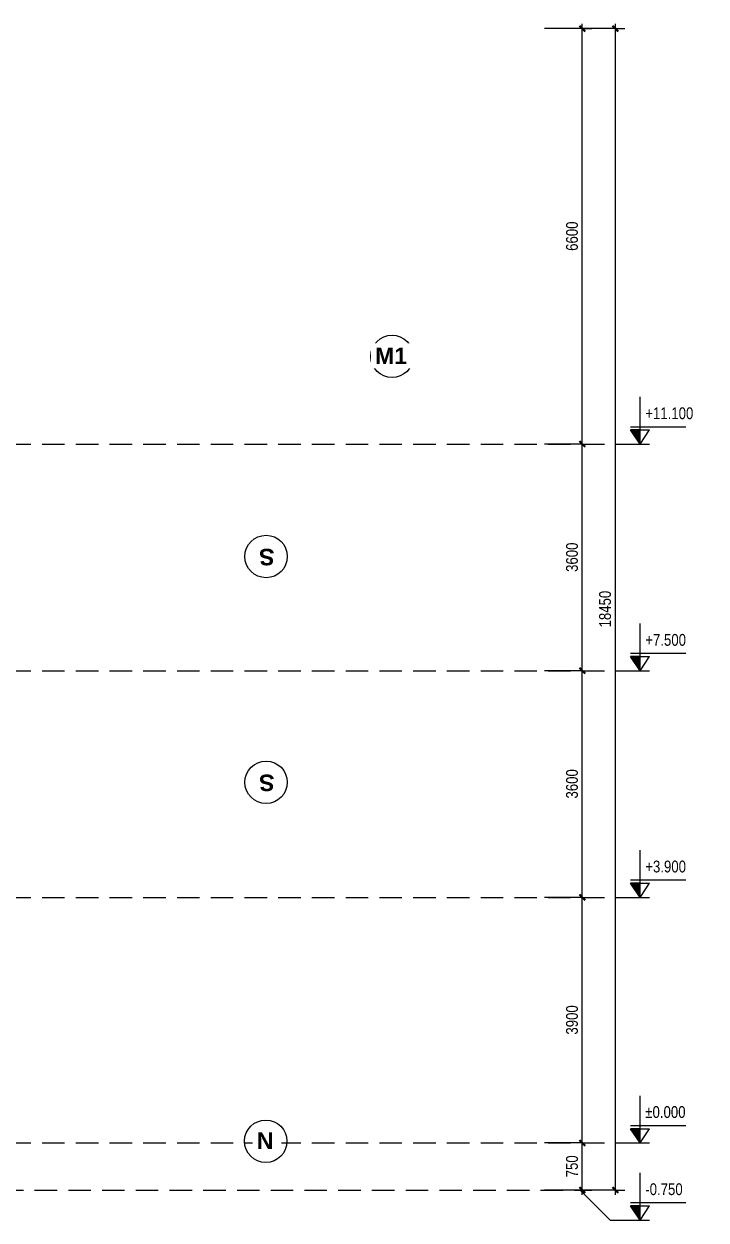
# Model space of a CAD drawing. Header units: millimetres. Extents: x -15163 to 15743, y -3675 to 21269.
# Drawn here: x 4909 to 15743, y -1226 to 17775 of the extents above; entities that cross this region are included whole.
import ezdxf

# ---------------------------------------------------------------- set-up
doc = ezdxf.new("R2010")
doc.units = ezdxf.units.MM
doc.linetypes.add('Hidden', pattern=[535.78125, 357.1875, -178.59375])
for name, color, linetype, lineweight in [('A-ANNO-DIMS', 211, 'Continuous', 9), ('A-ANNO-DIMS-75', 211, 'Continuous', 9), ('A-ANNO-NOTE', 131, 'Continuous', 9), ('A-FLOR-LEVL', 51, 'Continuous', 9)]:
    doc.layers.add(name, color=color, linetype=linetype, lineweight=lineweight)
doc.styles.add('Arial', font='arial.ttf', dxfattribs={"width": 0.8, "height": 187.5})
doc.styles.add('Arial_B', font='arialbd.ttf', dxfattribs={"height": 262.5})
doc.dimstyles.new('kt_nam', dxfattribs={"dimscale": 304.8, "dimtxt": 191.298637, "dimasz": 0.295276, "dimexe": 0.492126, "dimexo": 0.0625, "dimgap": 0.049213, "dimtad": 1, "dimdec": 0, "dimzin": 0, "dimdsep": 46, "dimtxsty": 'Arial', "dimblk1": 'OBLIQUE', "dimblk2": 'OBLIQUE', "dimsah": 1, "dimcen": 0.09, "dimdle": 0.246063, "dimazin": 0, "dimtfac": 1, "dimtdec": 4, "dimtix": 1, "dimtmove": 0, "dimatfit": 3, "dimfxl": 1.968504, "dimfxlon": 1, "dimtvp": 1, "dimtfill": 1, "dimtolj": 1, "dimtzin": 0, "dimarcsym": 2})

# ---------------------------------------------------------------- blocks, each defined once
blk = doc.blocks.new('Level - _-000-1742762-MẶT CẮT 5-5')
at = {"layer": 'A-FLOR-LEVL'}
blk.add_hatch(color=256, dxfattribs=at).paths.add_polyline_path([(-2303, 225), (-2303, 0), (-2153, 225)])
for p, q in [((-2303, 0), (-2303, 750)), ((-2153, 277), (-3032, 277)), ((-2303, 0), (-2453, 225)), ((-2153, 225), (-2453, 225)), ((-2303, 0), (-2153, 225)), ((-2303, 225), (-2153, 225)), ((-2153, 225), (-2303, 0)), ((-2303, 0), (-2303, 225)), ((-2153, 0), (-2453, 0))]:
    blk.add_line(p, q, dxfattribs=at)
blk = doc.blocks.new('Level - 000_-1742766-MẶT CẮT 5-5')
at = {"layer": 'A-FLOR-LEVL'}
blk.add_hatch(color=256, dxfattribs=at).paths.add_polyline_path([(-2303, 4125), (-2303, 3900), (-2153, 4125)])
for p, q in [((-2303, 3900), (-2303, 4650)), ((-2153, 4177), (-3032, 4177)), ((-2303, 3900), (-2453, 4125)), ((-2153, 4125), (-2453, 4125)), ((-2303, 3900), (-2153, 4125)), ((-2303, 4125), (-2153, 4125)), ((-2153, 4125), (-2303, 3900)), ((-2303, 3900), (-2303, 4125)), ((-2153, 3900), (-2453, 3900))]:
    blk.add_line(p, q, dxfattribs=at)
blk = doc.blocks.new('DIMBLOCK10-MẶT CẮT 5-5')
at = {"layer": 'A-ANNO-DIMS-75'}
for p, q in [((14302, 17700), (13702, 17700)), ((14302, -825), (14302, 17775)), ((14302, 17700), (14452, 17700)), ((14302, -750), (13702, -750)), ((14302, -750), (14452, -750))]:
    blk.add_line(p, q, dxfattribs=at)
at = {"layer": 'A-ANNO-DIMS-75', "lineweight": 35}
for p, q in [((14302, 17700), (14257, 17745)), ((14302, 17700), (14347, 17655)), ((14302, -750), (14257, -705)), ((14302, -750), (14347, -795))]:
    blk.add_line(p, q, dxfattribs=at)
at = {"layer": 'A-ANNO-DIMS-75', "color": 0, "insert": (14044, 8188), "char_height": 187.5, "width": 688.68, "attachment_point": 1, "rotation": 90, "line_spacing_factor": 0.941778, "style": 'Arial', "bg_fill": 3, "box_fill_scale": 1.25, "bg_fill_color": 256, "bg_fill_true_color": 13158600, "bg_fill_transparency": 0}
blk.add_mtext('18450', dxfattribs=at)
blk = doc.blocks.new('_Oblique')
at = {"color": 0, "linetype": 'ByBlock', "lineweight": -2}
blk.add_line((-0.5, -0.5), (0.5, 0.5), dxfattribs=at)
blk = doc.blocks.new('GHI CHU VL_FULL - M-1415100-MẶT CẮT 5-5')
at = {"layer": 'A-ANNO-NOTE'}
blk.add_circle((2555, 13618), 337, dxfattribs=at)
blk = doc.blocks.new('DIMBLOCK11-MẶT CẮT 5-5')
at = {"layer": 'A-ANNO-DIMS-75'}
for p, q in [((13777, 0), (13177, 0)), ((13777, -825), (13777, 0)), ((13777, 0), (13927, 0)), ((13777, -750), (13177, -750)), ((13777, -750), (13927, -750))]:
    blk.add_line(p, q, dxfattribs=at)
at = {"layer": 'A-ANNO-DIMS-75', "lineweight": 35}
for p, q in [((13777, 0), (13732, 45)), ((13777, 0), (13822, -45)), ((13777, -750), (13732, -705)), ((13777, -750), (13822, -795))]:
    blk.add_line(p, q, dxfattribs=at)
at = {"layer": 'A-ANNO-DIMS-75', "color": 0, "insert": (13519, -547), "char_height": 187.5, "width": 413.21, "attachment_point": 1, "rotation": 90, "line_spacing_factor": 0.941778, "style": 'Arial', "bg_fill": 3, "box_fill_scale": 1.25, "bg_fill_color": 256, "bg_fill_true_color": 13158600, "bg_fill_transparency": 0}
blk.add_mtext('750', dxfattribs=at)
blk = doc.blocks.new('DIMBLOCK12-MẶT CẮT 5-5')
at = {"layer": 'A-ANNO-DIMS-75'}
for p, q in [((13777, 3900), (13177, 3900)), ((13777, 0), (13777, 3900)), ((13777, 3900), (13927, 3900)), ((13777, 0), (13177, 0)), ((13777, 0), (13927, 0))]:
    blk.add_line(p, q, dxfattribs=at)
at = {"layer": 'A-ANNO-DIMS-75', "lineweight": 35}
for p, q in [((13777, 3900), (13732, 3945)), ((13777, 3900), (13822, 3855)), ((13777, 0), (13732, 45)), ((13777, 0), (13822, -45))]:
    blk.add_line(p, q, dxfattribs=at)
at = {"layer": 'A-ANNO-DIMS-75', "color": 0, "insert": (13519, 1720), "char_height": 187.5, "width": 550.94, "attachment_point": 1, "rotation": 90, "line_spacing_factor": 0.941778, "style": 'Arial', "bg_fill": 3, "box_fill_scale": 1.25, "bg_fill_color": 256, "bg_fill_true_color": 13158600, "bg_fill_transparency": 0}
blk.add_mtext('3900', dxfattribs=at)
blk = doc.blocks.new('DIMBLOCK13-MẶT CẮT 5-5')
at = {"layer": 'A-ANNO-DIMS-75'}
for p, q in [((13777, 7500), (13177, 7500)), ((13777, 3900), (13777, 7500)), ((13777, 7500), (13927, 7500)), ((13777, 3900), (13177, 3900)), ((13777, 3900), (13927, 3900))]:
    blk.add_line(p, q, dxfattribs=at)
at = {"layer": 'A-ANNO-DIMS-75', "lineweight": 35}
for p, q in [((13777, 7500), (13732, 7545)), ((13777, 7500), (13822, 7455)), ((13777, 3900), (13732, 3945)), ((13777, 3900), (13822, 3855))]:
    blk.add_line(p, q, dxfattribs=at)
at = {"layer": 'A-ANNO-DIMS-75', "color": 0, "insert": (13519, 5470), "char_height": 187.5, "width": 550.94, "attachment_point": 1, "rotation": 90, "line_spacing_factor": 0.941778, "style": 'Arial', "bg_fill": 3, "box_fill_scale": 1.25, "bg_fill_color": 256, "bg_fill_true_color": 13158600, "bg_fill_transparency": 0}
blk.add_mtext('3600', dxfattribs=at)
blk = doc.blocks.new('DIMBLOCK14-MẶT CẮT 5-5')
at = {"layer": 'A-ANNO-DIMS-75'}
for p, q in [((13777, 11100), (13177, 11100)), ((13777, 7500), (13777, 11100)), ((13777, 11100), (13927, 11100)), ((13777, 7500), (13177, 7500)), ((13777, 7500), (13927, 7500))]:
    blk.add_line(p, q, dxfattribs=at)
at = {"layer": 'A-ANNO-DIMS-75', "lineweight": 35}
for p, q in [((13777, 11100), (13732, 11145)), ((13777, 11100), (13822, 11055)), ((13777, 7500), (13732, 7545)), ((13777, 7500), (13822, 7455))]:
    blk.add_line(p, q, dxfattribs=at)
at = {"layer": 'A-ANNO-DIMS-75', "color": 0, "insert": (13519, 9070), "char_height": 187.5, "width": 550.94, "attachment_point": 1, "rotation": 90, "line_spacing_factor": 0.941778, "style": 'Arial', "bg_fill": 3, "box_fill_scale": 1.25, "bg_fill_color": 256, "bg_fill_true_color": 13158600, "bg_fill_transparency": 0}
blk.add_mtext('3600', dxfattribs=at)
blk = doc.blocks.new('DIMBLOCK15-MẶT CẮT 5-5')
at = {"layer": 'A-ANNO-DIMS-75'}
for p, q in [((13777, 17700), (13177, 17700)), ((13777, 11100), (13777, 17775)), ((13777, 17700), (13927, 17700)), ((13777, 11100), (13177, 11100)), ((13777, 11100), (13927, 11100))]:
    blk.add_line(p, q, dxfattribs=at)
at = {"layer": 'A-ANNO-DIMS-75', "lineweight": 35}
for p, q in [((13777, 17700), (13732, 17745)), ((13777, 17700), (13822, 17655)), ((13777, 11100), (13732, 11145)), ((13777, 11100), (13822, 11055))]:
    blk.add_line(p, q, dxfattribs=at)
at = {"layer": 'A-ANNO-DIMS-75', "color": 0, "insert": (13519, 14170), "char_height": 187.5, "width": 550.94, "attachment_point": 1, "rotation": 90, "line_spacing_factor": 0.941778, "style": 'Arial', "bg_fill": 3, "box_fill_scale": 1.25, "bg_fill_color": 256, "bg_fill_true_color": 13158600, "bg_fill_transparency": 0}
blk.add_mtext('6600', dxfattribs=at)

msp = doc.modelspace()

# ---------------------------------------------------------------- linework, layer by layer
at = {"layer": 'A-FLOR-LEVL', "linetype": 'Hidden'}
for p, q in [((-2303, 11100), (14693.6, 11100)), ((-2303, 7500), (14693.6, 7500)), ((-2303, 3900), (14693.6, 3900)), ((-2303, 0), (14693.6, 0)), ((-1350.5, -750), (13741.1, -750))]:
    msp.add_line(p, q, dxfattribs=at)
at = {"layer": 'A-FLOR-LEVL'}
for p, q in [((13741.1, -750), (14217.4, -1226.2)), ((14217.4, -1226.2), (14693.6, -1226.2))]:
    msp.add_line(p, q, dxfattribs=at)

# ---------------------------------------------------------------- block references
at = {"layer": 'A-ANNO-NOTE', "rotation": 180}
for p in [(13310.1, 26111.4), (11304.9, 13644)]:
    msp.add_blockref('GHI CHU VL_FULL - M-1415100-MẶT CẮT 5-5', p, dxfattribs=at)
at = {"layer": 'A-ANNO-NOTE'}
for p in [(6200, -4303.5), (6200, -7889.9)]:
    msp.add_blockref('GHI CHU VL_FULL - M-1415100-MẶT CẮT 5-5', p, dxfattribs=at)
at = {"layer": 'A-FLOR-LEVL', "extrusion": (0, 0, -1)}
for name, p in [('Level - 000_-1742766-MẶT CẮT 5-5', (-12390.6, 7200)), ('Level - 000_-1742766-MẶT CẮT 5-5', (-12390.6, 3600)), ('Level - 000_-1742766-MẶT CẮT 5-5', (-12390.6, 0)), ('Level - _-000-1742762-MẶT CẮT 5-5', (-12390.6, 0)), ('Level - 000_-1742766-MẶT CẮT 5-5', (-12390.6, -5126.2))]:
    msp.add_blockref(name, p, dxfattribs=at)

# ---------------------------------------------------------------- next in the draw order: texts
at = {"layer": 'A-ANNO-NOTE', "char_height": 262.5, "attachment_point": 1, "style": 'Arial_B', "bg_fill": 3, "box_fill_scale": 1.25, "bg_fill_color": 256, "bg_fill_true_color": 13158600, "bg_fill_transparency": 0}
for s, insert, width in [('M1', (10485.3, 12633), 631.329), ('\\fArial|b1|i0|c0|p34|;N', (8606.4, 165.6), 324.683)]:
    msp.add_mtext(s, dxfattribs=dict(at, insert=insert, width=width))
at = {"layer": 'A-ANNO-NOTE', "char_height": 262.5, "width": 300.633, "attachment_point": 1, "rotation": 180, "style": 'Arial_B', "bg_fill": 3, "box_fill_scale": 1.25, "bg_fill_color": 256, "bg_fill_true_color": 13158600, "bg_fill_transparency": 0}
for insert in [(8888.3, 9175), (8888.3, 5588.6)]:
    msp.add_mtext('\\fArial|b1|i0|c0|p34|;S', dxfattribs=dict(at, insert=insert))
at = {"layer": 'A-FLOR-LEVL', "char_height": 187.5, "attachment_point": 1, "style": 'Arial', "bg_fill": 3, "box_fill_scale": 1.25, "bg_fill_color": 256, "bg_fill_true_color": 13158600, "bg_fill_transparency": 0}
for s, insert, width in [('+11.100', (14777.1, 11684), 918.734), ('+7.500', (14777.1, 8084), 779.24), ('+3.900', (14777.1, 4484), 779.24), ('±0.000', (14777.1, 584), 769.62), ('-0.750', (14777.1, -642.2), 716.709)]:
    msp.add_mtext(s, dxfattribs=dict(at, insert=insert, width=width))

# ---------------------------------------------------------------- next in the draw order: dimensions: what is measured, and where the dimension line sits
at = {"layer": 'A-ANNO-DIMS'}
dim = msp.add_linear_dim(base=(14302.1, 17700), p1=(13702.1, -750), p2=(13702.1, 17700), angle=90, dimstyle='kt_nam', override={"dimpost": '<>', "dimfxl": 18450}, dxfattribs=at)
dim.commit()
dim.dimension.update_dxf_attribs({"geometry": 'DIMBLOCK10-MẶT CẮT 5-5', "text_midpoint": (14191.3, 8475)})

# ---------------------------------------------------------------- next in the draw order: texts
at = {"layer": 'A-FLOR-LEVL', "char_height": 187.5, "attachment_point": 1, "style": 'Arial', "bg_fill": 3, "box_fill_scale": 1.25, "bg_fill_color": 256, "bg_fill_true_color": 13158600, "bg_fill_transparency": 0}
for s, insert, width in [('+11.100', (14777.1, 11684), 918.734), ('+7.500', (14777.1, 8084), 779.24), ('+3.900', (14777.1, 4484), 779.24), ('-0.750', (14777.1, -642.2), 716.709)]:
    msp.add_mtext(s, dxfattribs=dict(at, insert=insert, width=width))

# ---------------------------------------------------------------- next in the draw order: dimensions: what is measured, and where the dimension line sits
at = {"layer": 'A-ANNO-DIMS'}
dim = msp.add_linear_dim(base=(13777.1, 0), p1=(13177.1, -750), p2=(13177.1, 0), angle=90, dimstyle='kt_nam', override={"dimpost": '<>', "dimfxl": 750}, dxfattribs=at)
dim.commit()
dim.dimension.update_dxf_attribs({"geometry": 'DIMBLOCK11-MẶT CẮT 5-5', "text_midpoint": (13666.3, -375)})

# ---------------------------------------------------------------- next in the draw order: dimensions: what is measured, and where the dimension line sits
dim = msp.add_linear_dim(base=(13777.1, 3900), p1=(13177.1, 0), p2=(13177.1, 3900), angle=90, dimstyle='kt_nam', override={"dimpost": '<>', "dimfxl": 3900}, dxfattribs=at)
dim.commit()
dim.dimension.update_dxf_attribs({"geometry": 'DIMBLOCK12-MẶT CẮT 5-5', "text_midpoint": (13666.3, 1950)})

# ---------------------------------------------------------------- next in the draw order: dimensions: what is measured, and where the dimension line sits
dim = msp.add_linear_dim(base=(13777.1, 7500), p1=(13177.1, 3900), p2=(13177.1, 7500), angle=90, dimstyle='kt_nam', override={"dimpost": '<>', "dimfxl": 3600}, dxfattribs=at)
dim.commit()
dim.dimension.update_dxf_attribs({"geometry": 'DIMBLOCK13-MẶT CẮT 5-5', "text_midpoint": (13666.3, 5700)})

# ---------------------------------------------------------------- next in the draw order: dimensions: what is measured, and where the dimension line sits
dim = msp.add_linear_dim(base=(13777.1, 11100), p1=(13177.1, 7500), p2=(13177.1, 11100), angle=90, dimstyle='kt_nam', override={"dimpost": '<>', "dimfxl": 3600}, dxfattribs=at)
dim.commit()
dim.dimension.update_dxf_attribs({"geometry": 'DIMBLOCK14-MẶT CẮT 5-5', "text_midpoint": (13666.3, 9300)})

# ---------------------------------------------------------------- next in the draw order: dimensions: what is measured, and where the dimension line sits
dim = msp.add_linear_dim(base=(13777.1, 17700), p1=(13177.1, 11100), p2=(13177.1, 17700), angle=90, dimstyle='kt_nam', override={"dimpost": '<>', "dimfxl": 6600}, dxfattribs=at)
dim.commit()
dim.dimension.update_dxf_attribs({"geometry": 'DIMBLOCK15-MẶT CẮT 5-5', "text_midpoint": (13666.3, 14400)})

doc.saveas('drawing.dxf')
